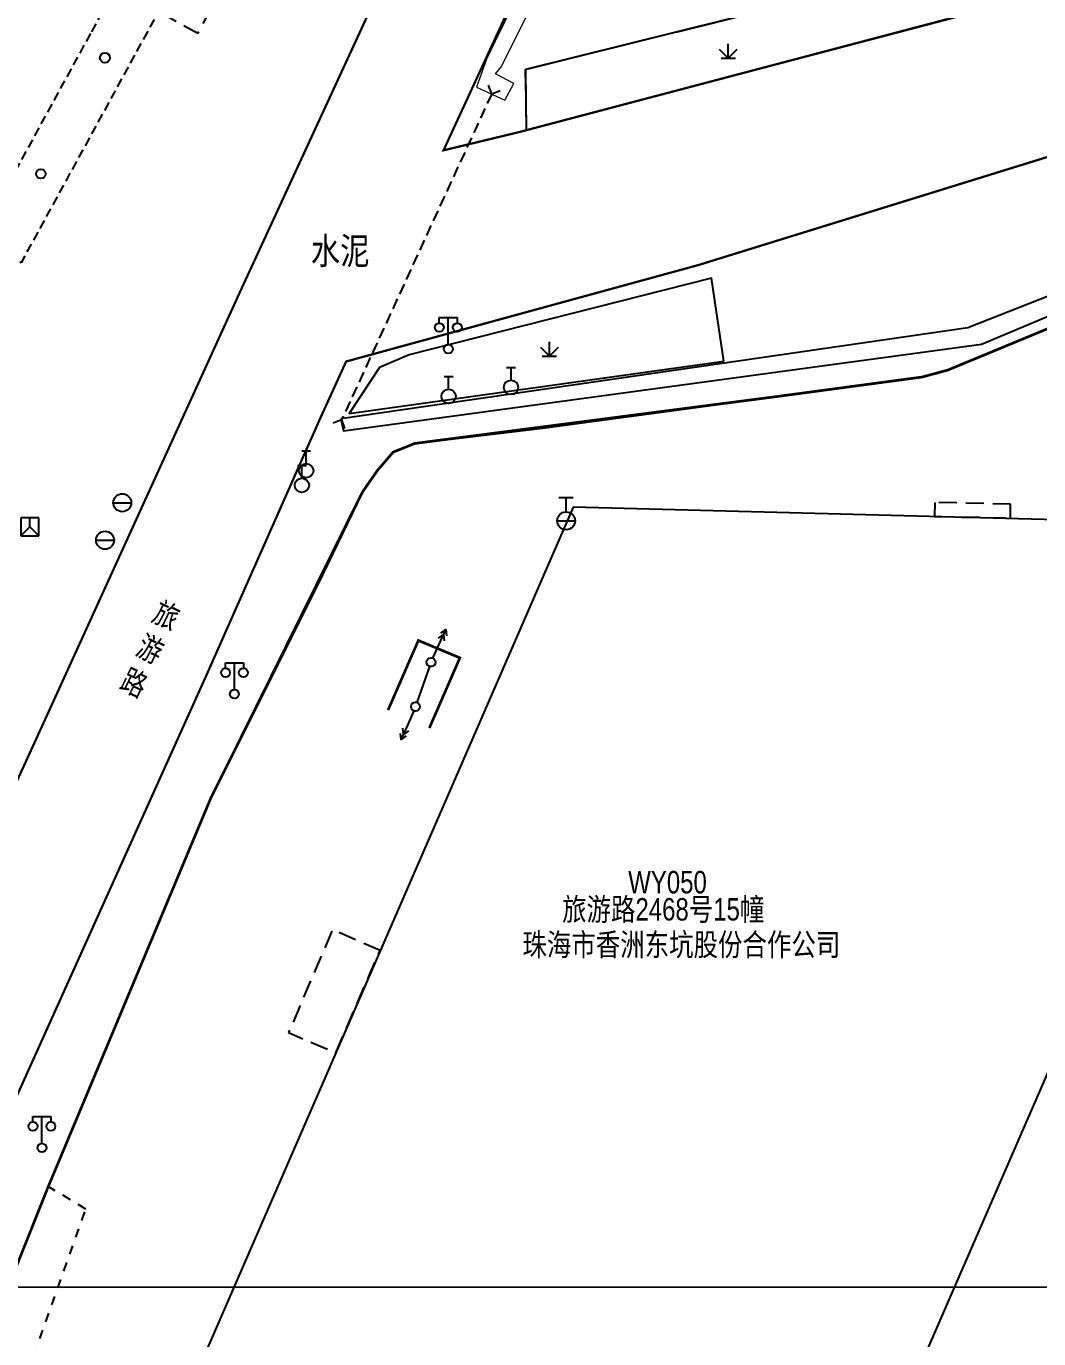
# Model space of a CAD drawing. Extents: x 396500 to 398250, y 1005980 to 1008200.
# Drawn here: x 397168.1 to 397224.5, y 1006727.1 to 1006800.3 of the extents above; entities that cross this region are included whole.
import ezdxf
from ezdxf.enums import TextEntityAlignment as Align

# ---------------------------------------------------------------- set-up
doc = ezdxf.new("R2010")
doc.units = 0
doc.header["$LTSCALE"] = 0.5
for name, pattern in [('X31', [1.8, 1.2, -0.6]), ('X32', [1.5, 1, -0.5]), ('X5', [3, 2, -1]), ('X6', [2, 1, -1])]:
    doc.linetypes.add(name, pattern=pattern)
doc.layers.get('0').update_dxf_attribs({"linetype": 'CONTINUOUS'})
doc.layers.add('ASSIST', color=7, linetype='CONTINUOUS', plot=False)
for name, color, linetype in [('DLDW', 11, 'CONTINUOUS'), ('DLSS', 4, 'CONTINUOUS'), ('DMTZ', 3, 'CONTINUOUS'), ('GXYZ', 2, 'CONTINUOUS'), ('JMD', 6, 'CONTINUOUS'), ('SXSS', 5, 'CONTINUOUS'), ('ZBTZ', 3, 'CONTINUOUS'), ('权属人', 160, 'CONTINUOUS'), ('用地红线', 1, 'CONTINUOUS'), ('编号', 90, 'CONTINUOUS'), ('门牌号', 1, 'CONTINUOUS')]:
    doc.layers.add(name, color=color, linetype=linetype)
doc.layers.add('绘图层', color=6, linetype='CONTINUOUS', lineweight=5)
doc.styles.add('细等线体', font='长等线体_0.TTF', dxfattribs={"width": 0.8})
doc.linetypes.add('10422', pattern='A,2,[150,AAA.SHX,S=1,R=0,X=0,Y=1],2,[177,AAA.SHX,S=1,R=0,X=0,Y=0.8],1e-09', length=4)
doc.linetypes.add('1161', pattern='A,0,[149,AAA.SHX,S=0.15,R=0,X=0,Y=0],-1.6', length=1.6)
doc.linetypes.add('443', pattern='A,5,[169,AAA.SHX,S=0.83,R=0,X=0,Y=0],5', length=10)

# ---------------------------------------------------------------- blocks, each defined once
blk = doc.blocks.new('gc042')
blk.add_line((-1, 0), (1, 0))
blk.add_circle((0, 0), 1)
blk = doc.blocks.new('gc049')
for p, q in [((-1, 1), (-1, -1)), ((1, 1), (-1, 1)), ((-1, -1), (0, 0)), ((0, 0), (0, 1)), ((0, 0), (1, -1)), ((1, -1), (1, 1)), ((-1, -1), (1, -1))]:
    blk.add_line(p, q)
blk = doc.blocks.new('gc097')
for p, q in [((-1, 2.9), (-1, 3.5)), ((-1, 3.5), (1, 3.5)), ((0, 0.5), (0, 3.5)), ((1, 3.5), (1, 2.9))]:
    blk.add_line(p, q)
for centre in [(-1, 2.4), (1, 2.4), (0, 0)]:
    blk.add_circle(centre, 0.5)
blk = doc.blocks.new('gc133')
for p, q in [((-0.8, 2.6), (0.8, 2.6)), ((0, 1), (0, 2.6)), ((-1, 0), (1, 0))]:
    blk.add_line(p, q)
blk.add_circle((0, 0), 1)
blk = doc.blocks.new('gc134')
for p, q in [((-0.5, 2.2), (0.5, 2.2)), ((0, 0.8), (0, 2.2))]:
    blk.add_line(p, q)
blk.add_circle((0, 0), 0.8)
blk = doc.blocks.new('gc170')
at = {"linetype": 'Continuous'}
blk.add_circle((0, 0), 0.5, dxfattribs=at)
blk = doc.blocks.new('gc013a')
at = {"linetype": 'Continuous'}
blk.add_line((0.5, 0), (4, 0), dxfattribs=at)
at = {"linetype": 'Continuous', "flags": 128}
for points in [[(2.77, 0.35), (3.38, 0), (2.77, -0.35)], [(3.39, 0.35), (4, 0), (3.39, -0.35)]]:
    blk.add_lwpolyline(points, dxfattribs=at)
blk = doc.blocks.new('gc124')
for p, q in [((0, 0), (0, 1.6)), ((-1, 1), (0, 0)), ((-0.8, 0), (0.8, 0)), ((0, 0), (1, 1))]:
    blk.add_line(p, q)

msp = doc.modelspace()

# ---------------------------------------------------------------- linework, layer by layer
at = {"layer": 'ASSIST', "linetype": '1161'}
for points in [[(397216.784, 1006800), (397223.867, 1006801.868), (397223.027, 1006804.635), (397204.38, 1006800)], [(397204.38, 1006800), (397195.917, 1006797.897), (397195.954, 1006794.507), (397203.561, 1006796.513), (397216.784, 1006800)]]:
    msp.add_lwpolyline(points, dxfattribs=at)
at = {"layer": 'DLSS', "linetype": 'Continuous', "lineweight": 0, "const_width": 0.125, "flags": 128}
for points in [[(397186.685, 1006800), (397201.849, 1006832.843), (397223.764, 1006880.161), (397242.137, 1006920.341), (397248.83, 1006934.398), (397250, 1006936.94)], [(397194.392, 1006800), (397208.202, 1006829.91), (397226.75, 1006870.105), (397250, 1006920.512)], [(397223.867, 1006801.868), (397216.784, 1006800)], [(397070.592, 1006751.158), (397110.784, 1006688.554), (397128.334, 1006663.863), (397131.799, 1006661.37), (397135.177, 1006659.698), (397138.891, 1006658.666), (397141.119, 1006658.708), (397142.207, 1006670.464), (397143.217, 1006681.788), (397144.894, 1006691.921), (397149.663, 1006713.026), (397157.385, 1006735.515), (397163.775, 1006749.971), (397169.369, 1006762.209), (397179.901, 1006785.306), (397186.67, 1006799.967), (397186.685, 1006800)], [(397216.784, 1006800), (397195.566, 1006794.405), (397191.339, 1006793.386), (397194.377, 1006799.967), (397194.392, 1006800)], [(397149.314, 1006623.507), (397148.603, 1006637.977), (397148.231, 1006649.64), (397148.364, 1006660.743), (397150.163, 1006680.904), (397151.764, 1006690.577), (397157.163, 1006712.516), (397166.632, 1006738.649), (397178.068, 1006764.018), (397184.459, 1006778.438), (397185.906, 1006781.611), (397205.557, 1006786.99), (397226.483, 1006793.466)]]:
    msp.add_lwpolyline(points, dxfattribs=at)
at = {"layer": 'DLSS', "linetype": 'X6'}
msp.add_lwpolyline([(397165.706, 1006704.896, 0.316419), (397164.085, 1006706.817), (397161.746, 1006707.358), (397171.392, 1006734.349), (397169.292, 1006735.608)], format="xyb", dxfattribs=at)
at = {"layer": 'DMTZ', "linetype": '10422', "lineweight": 0}
for points in [[(397195.531, 1006800), (397208.297, 1006826.075), (397209.324, 1006825.609), (397209.555, 1006826.005), (397207.49, 1006826.94), (397194.476, 1006800)], [(397194.476, 1006800), (397194.46, 1006799.967), (397193.736, 1006798.469), (397193.185, 1006796.904), (397194.766, 1006796.189), (397195.264, 1006797.12), (397194.235, 1006797.655), (397194.58, 1006798.056), (397195.515, 1006799.967), (397195.531, 1006800)]]:
    msp.add_lwpolyline(points, dxfattribs=at)
at = {"layer": 'DMTZ', "linetype": '10422'}
for points in [[(397204.384, 1006800), (397222.601, 1006804.526), (397229.475, 1006806.283), (397238.881, 1006808.71), (397247.795, 1006812.988), (397250, 1006814.587)], [(397195.909, 1006797.434), (397195.917, 1006797.897), (397204.253, 1006799.968), (397204.384, 1006800)], [(397159.312, 1006654.667), (397150.97, 1006656.317), (397151.403, 1006664.191), (397152.55, 1006684.207), (397155.31, 1006693.793), (397161.506, 1006714.333), (397164.823, 1006724.411), (397169.292, 1006735.608), (397178.36, 1006757.272), (397186.771, 1006774.251), (397187.655, 1006775.539), (397188.53, 1006776.557), (397189.729, 1006777.041), (397196.868, 1006777.89), (397216.441, 1006780.54), (397218.029, 1006780.744), (397219.46, 1006781.13), (397226.501, 1006784.046), (397231.164, 1006786.175), (397242.018, 1006790.912), (397244.738, 1006792.118), (397248.132, 1006794.454), (397250, 1006796.094)]]:
    msp.add_lwpolyline(points, dxfattribs=at)
at = {"layer": 'DMTZ', "linetype": '10422', "flags": 128}
msp.add_lwpolyline([(397185.607, 1006778.411), (397185.766, 1006777.754), (397221.348, 1006782.572), (397235.005, 1006788.329), (397241.326, 1006791.576), (397240.94, 1006792.328), (397231.495, 1006787.784), (397220.592, 1006783.486)], close=True, dxfattribs=at)
at = {"layer": 'GXYZ', "linetype": 'Continuous', "flags": 128}
msp.add_lwpolyline([(397190.561, 1006764.611), (397189.858, 1006762.598)], dxfattribs=at)
at = {"layer": 'JMD', "linetype": 'X5', "flags": 128}
for points in [[(397153.568, 1006814.53), (397152.962, 1006813.423), (397177.639, 1006799.921), (397206.518, 1006852.7), (397200.097, 1006856.213), (397198.833, 1006853.916), (397203.255, 1006851.483), (397176.223, 1006802.134), (397171.552, 1006804.692), (397167.46, 1006806.946)], [(397187.807, 1006748.769), (397185.143, 1006749.928), (397182.693, 1006744.195), (397185.323, 1006743.061)]]:
    msp.add_lwpolyline(points, close=True, dxfattribs=at)
at = {"layer": 'JMD', "linetype": 'X32', "elevation": 18.599, "flags": 128}
for points in [[(397171.718, 1006800), (397173.049, 1006802.433), (397175.438, 1006801.125), (397174.822, 1006800)], [(397174.822, 1006800), (397167.776, 1006787.122), (397165.376, 1006788.41), (397171.718, 1006800)]]:
    msp.add_lwpolyline(points, dxfattribs=at)
at = {"layer": 'JMD', "linetype": 'X5', "flags": 128}
msp.add_lwpolyline([(397177.495, 1006800), (397177.639, 1006799.921), (397177.682, 1006800)], dxfattribs=at)
at = {"layer": 'JMD', "color": 6, "linetype": '443', "const_width": 0.15, "flags": 128}
for points in [[(397242.018, 1006790.912), (397237.929, 1006789.127), (397231.164, 1006786.175), (397226.501, 1006784.046), (397219.46, 1006781.13), (397218.029, 1006780.744), (397209.714, 1006779.629), (397189.729, 1006777.041), (397188.53, 1006776.557), (397187.655, 1006775.539), (397186.804, 1006774.315), (397184.312, 1006769.165), (397178.36, 1006757.272), (397169.292, 1006735.608), (397164.823, 1006724.411), (397158.459, 1006704.233), (397155.31, 1006693.793), (397154.177, 1006689.857), (397152.55, 1006684.207), (397152.394, 1006680.089), (397150.97, 1006656.317), (397159.312, 1006654.667), (397158.983, 1006652.643), (397161.726, 1006652.198)], [(397190.548, 1006761.174), (397192.251, 1006765.087), (397189.935, 1006766.058), (397188.245, 1006762.177)]]:
    msp.add_lwpolyline(points, dxfattribs=at)
at = {"layer": 'JMD', "linetype": 'X5'}
msp.add_lwpolyline([(397222.96, 1006772.897), (397222.972, 1006773.663), (397218.741, 1006773.755), (397218.729, 1006772.961)], close=True, dxfattribs=at)
at = {"layer": 'JMD', "linetype": 'Continuous', "flags": 128}
msp.add_lwpolyline([(397238.331, 1006772.45), (397198.563, 1006773.488), (397172.084, 1006712.635), (397210.759, 1006709.133)], close=True, dxfattribs=at)
at = {"layer": 'JMD', "linetype": 'Continuous'}
for centre, radius in [((397172.452, 1006798.547, 16.448), 0.278), ((397168.878, 1006792.076, 16.614), 0.267)]:
    msp.add_circle(centre, radius, dxfattribs=at)
at = {"layer": 'SXSS', "linetype": 'Continuous'}
for p, q in [((397194.028, 1006796.544), (397193.855, 1006797.013)), ((397194.028, 1006796.544), (397194.497, 1006796.717)), ((397185.651, 1006778.352), (397185.182, 1006778.179)), ((397185.651, 1006778.352), (397185.824, 1006777.883))]:
    msp.add_line(p, q, dxfattribs=at)
at = {"layer": 'SXSS', "linetype": 'X31', "flags": 128}
msp.add_lwpolyline([(397194.028, 1006796.544), (397185.651, 1006778.352)], dxfattribs=at)
at = {"layer": 'ZBTZ', "linetype": '1161', "flags": 128}
msp.add_lwpolyline([(397195.909, 1006797.434), (397195.954, 1006794.507)], dxfattribs=at)
msp.add_lwpolyline([(397206.975, 1006781.622), (397206.279, 1006786.266), (397189.421, 1006781.991), (397187.772, 1006781.281), (397186.071, 1006778.703)], close=True, dxfattribs=at)
at = {"layer": '用地红线', "linetype": 'Continuous', "const_width": 0.3, "flags": 128}
msp.add_lwpolyline([(396896.967, 1006409.306, -0.090189), (397228.694, 1007024.028), (397387.801, 1007222.911), (397401.305, 1007212.108), (397426.328, 1007243.385), (397412.824, 1007254.188), (397549.486, 1007427.159), (397597.059, 1007408.487), (397590.114, 1007392.957), (397593.63, 1007391.179), (397580.301, 1007365.498), (397677.782, 1007288.139), (397658.983, 1007180.178), (397680.098, 1007163.581), (397691.215, 1007135.064, -0.057003), (397648.052, 1007084.953), (397357.499, 1006816.503, 0.141668), (397271.322, 1006673.857), (397185.657, 1006354.399)], format="xyb", dxfattribs=at)
at = {"layer": '绘图层', "linetype": 'Continuous', "flags": 128}
for points in [[(396900, 1007130), (396900, 1006730), (397300, 1006730), (397300, 1007130)], [(396900, 1006730), (396900, 1006330), (397300, 1006330), (397300, 1006730)]]:
    msp.add_lwpolyline(points, close=True, dxfattribs=at)

# ---------------------------------------------------------------- block references
at = {"layer": 'DLDW', "linetype": 'Continuous', "xscale": 0.5, "yscale": 0.5, "zscale": 0.5}
for p in [(397191.603, 1006782.308, 33.556), (397179.678, 1006763.065, 34.004), (397168.935, 1006737.769, 36.269)]:
    msp.add_blockref('gc097', p, dxfattribs=at)
at = {"layer": 'GXYZ', "linetype": 'Continuous', "xscale": 0.5, "yscale": 0.5, "zscale": 0.5}
for name, p in [('gc134', (397195.105, 1006780.168, 16.115)), ('gc134', (397191.619, 1006779.67, 16.099)), ('gc134', (397183.677, 1006775.522, 15.39)), ('gc134', (397183.437, 1006774.708, 15.425)), ('gc042', (397173.419, 1006773.738, 17.064)), ('gc133', (397198.178, 1006772.73, 22.171)), ('gc049', (397168.258, 1006772.387))]:
    msp.add_blockref(name, p, dxfattribs=at)
at = {"layer": 'GXYZ', "linetype": 'Continuous', "xscale": 0.5, "yscale": 0.5}
for name, p in [('gc042', (397172.459, 1006771.645)), ('gc170', (397190.644, 1006764.847)), ('gc170', (397190.644, 1006764.847)), ('gc170', (397189.775, 1006762.362)), ('gc170', (397189.775, 1006762.362))]:
    msp.add_blockref(name, p, dxfattribs=at)
for p, rotation in [((397190.644, 1006764.847), 65.75332802858598), ((397189.775, 1006762.362), 246.5175327724748)]:
    msp.add_blockref('gc013a', p, dxfattribs=dict(at, rotation=rotation))
at = {"layer": 'ZBTZ', "linetype": 'Continuous', "xscale": 0.5, "yscale": 0.5}
for p in [(397207.217, 1006798.522), (397197.249, 1006781.914)]:
    msp.add_blockref('gc124', p, dxfattribs=at)

# ---------------------------------------------------------------- texts
at = {"layer": 'DLSS', "linetype": 'Continuous', "style": '细等线体', "width": 0.8}
msp.add_text('水泥', height=1.5, dxfattribs=at).set_placement((397185.572, 1006787.808), align=Align.MIDDLE)
at = {"layer": 'DLSS', "linetype": 'Continuous', "insert": (397173.144, 1006763.309), "char_height": 1.25, "width": 0.8, "attachment_point": 7, "rotation": 334.51234, "style": '细等线体'}
msp.add_mtext('旅游路', dxfattribs=at)
at = {"layer": '权属人', "linetype": 'Continuous', "insert": (397195.739, 1006749.726, 24), "char_height": 1.25, "attachment_point": 1, "style": '细等线体'}
msp.add_mtext_dynamic_manual_height_columns('珠海市香洲东坑股份合作公司', width=2.47045, gutter_width=1, heights=[0], dxfattribs=at).dxf.set("width", 20.01104)
at = {"layer": '编号', "linetype": 'Continuous', "insert": (397201.641, 1006753.205, 24), "char_height": 1.25, "attachment_point": 1, "style": '细等线体'}
msp.add_mtext_dynamic_manual_height_columns('WY050', width=0.93234, gutter_width=1, heights=[0], dxfattribs=at)
at = {"layer": '门牌号', "linetype": 'Continuous', "insert": (397197.953, 1006751.692, 24), "char_height": 1.25, "attachment_point": 1, "style": '细等线体'}
msp.add_mtext_dynamic_manual_height_columns('\\pt1.8;旅游路2468号15幢', width=9.87209, gutter_width=1, heights=[0.632], dxfattribs=at).dxf.set("width", 11.63115)

doc.saveas('drawing.dxf')
